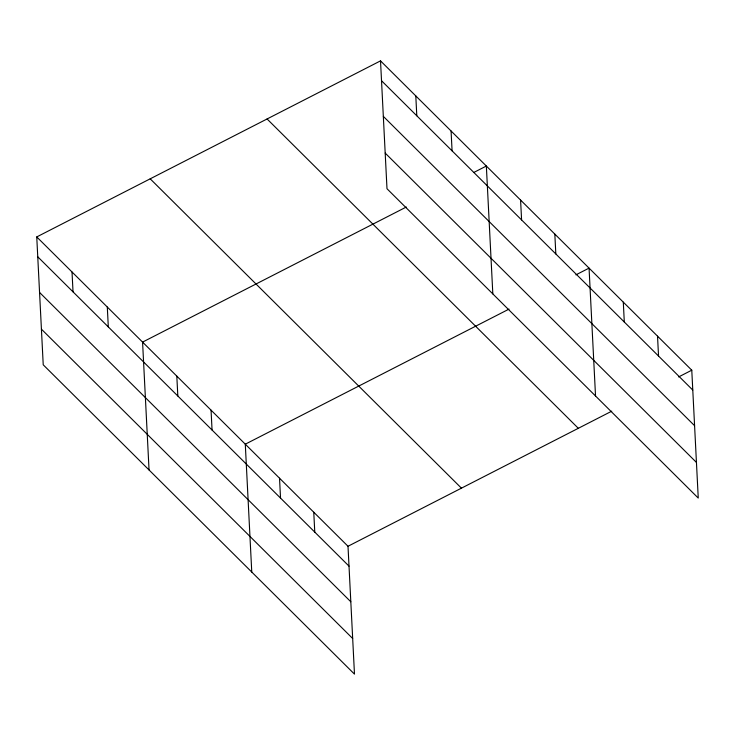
<?xml version="1.0" encoding="UTF-8"?>
<svg xmlns="http://www.w3.org/2000/svg" width="735" height="735" viewBox="0 0 735 735"><rect width="100%" height="100%" fill="white"/><g stroke="black" fill="none" stroke-linecap="round" stroke-linejoin="round"><path stroke-width="1.1" d="M36.75 236.927L348.004 546.261L354.481 674.133L43.227 364.808L36.75 236.927L380.519 60.867L691.773 370.192L698.25 498.073L386.996 188.739L380.519 60.867M406.326 207.022L142.572 342.106L149.049 469.977M474.194 172.266L486.349 166.036L492.827 293.908M509.043 309.095L245.288 444.188L251.765 572.06M575.891 274.862L589.057 268.119L595.534 395.99M348.004 546.261L611.75 411.177M678.607 376.945L691.773 370.192M381.529 80.731L692.774 390.065M383.33 116.378L694.584 425.703M385.195 153.091L696.44 462.425M267.081 118.969L578.326 428.303M150.197 178.825L461.442 488.159M37.761 256.8L349.006 566.134M39.561 292.438L350.815 601.772M41.426 329.161L352.671 638.495M657.531 336.171L658.542 356.043M623.298 302.14L624.3 322.013M554.824 234.088L555.825 253.961M520.582 200.067L521.593 219.93M451.069 130.977L452.08 150.85M415.799 95.918L416.8 115.79M313.762 512.24L314.773 532.112M279.53 478.209L280.531 498.082M211.055 410.158L212.057 430.03M176.813 376.127L177.824 396M107.301 307.046L108.311 326.919M72.021 271.987L73.031 291.859"/></g></svg>
